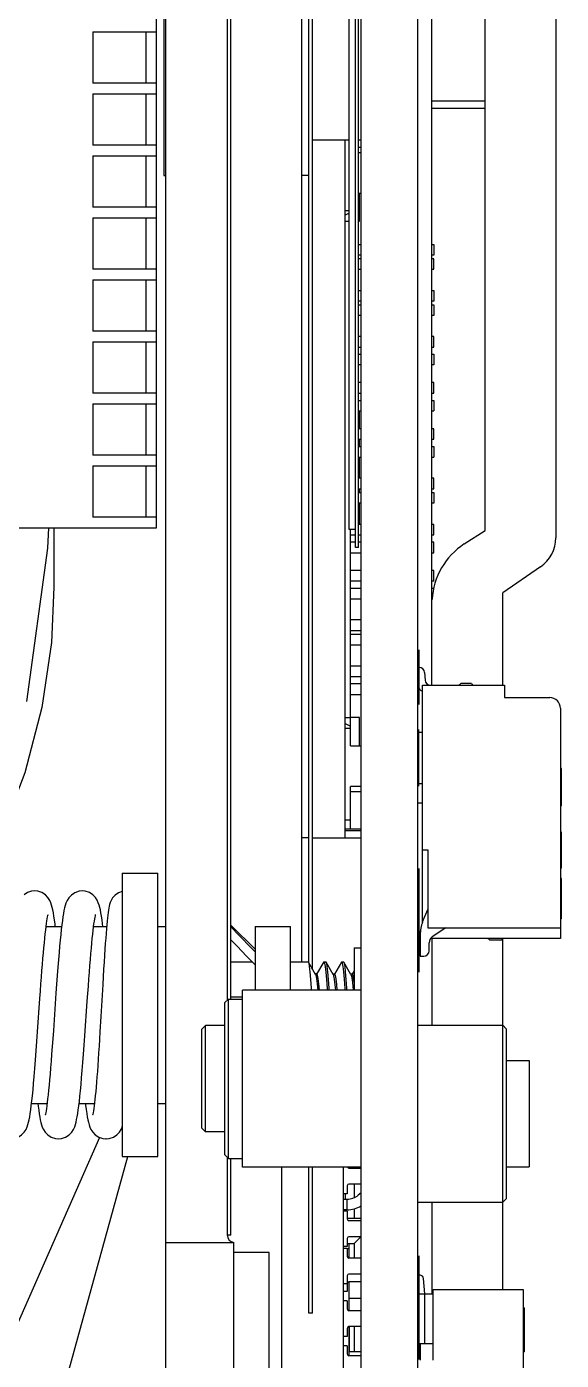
# Model space of a CAD drawing. Header units: millimetres. Extents: x 0 to 841, y 0 to 594.
# Drawn here: x 438.52 to 453.63, y 135.69 to 173.34 of the extents above; entities that cross this region are included whole.
import ezdxf

# ---------------------------------------------------------------- set-up
doc = ezdxf.new("R2010")
doc.units = ezdxf.units.MM
doc.header["$LTSCALE"] = 46.255
doc.layers.get('0').update_dxf_attribs({"linetype": 'CONTINUOUS'})
doc.layers.add('ASSEM_MEM', color=7, linetype='CONTINUOUS')

msp = doc.modelspace()

# ---------------------------------------------------------------- linework, layer by layer
at = {"color": 7, "linetype": 'CONTINUOUS'}
for p, q in [((442.446, 238.34), (442.446, 125.54)), ((442.196, 159.19), (442.196, 225.69)), ((444.196, 145.86), (444.196, 219.9)), ((444.296, 145.89), (444.296, 219.74)), ((446.296, 146.94), (446.296, 219.74)), ((442.396, 208.74), (442.396, 169.14)), ((446.496, 146.911), (446.496, 180.6)), ((446.596, 146.738), (446.596, 180.6)), ((440.398, 173.19), (442.196, 173.19)), ((440.398, 173.19), (440.398, 171.74)), ((441.896, 171.74), (441.896, 173.19)), ((442.196, 171.74), (440.398, 171.74)), ((440.398, 171.44), (442.196, 171.44)), ((440.398, 171.44), (440.398, 169.99)), ((441.896, 169.99), (441.896, 171.44)), ((442.196, 169.99), (440.398, 169.99)), ((440.398, 169.69), (442.196, 169.69)), ((440.398, 169.69), (440.398, 168.24)), ((441.896, 168.24), (441.896, 169.69)), ((442.396, 169.14), (442.446, 169.14)), ((446.496, 169.14), (446.296, 169.14)), ((442.196, 168.24), (440.398, 168.24)), ((440.398, 167.94), (442.196, 167.94)), ((440.398, 167.94), (440.398, 166.49)), ((441.896, 166.49), (441.896, 167.94)), ((442.196, 166.49), (440.398, 166.49)), ((440.398, 166.19), (442.196, 166.19)), ((440.398, 166.19), (440.398, 164.74)), ((441.896, 164.74), (441.896, 166.19)), ((442.196, 164.74), (440.398, 164.74)), ((440.398, 164.44), (442.196, 164.44)), ((440.398, 164.44), (440.398, 162.99)), ((441.896, 162.99), (441.896, 164.44)), ((442.196, 162.99), (440.398, 162.99)), ((440.398, 162.69), (442.196, 162.69)), ((440.398, 162.69), (440.398, 161.24)), ((441.896, 161.24), (441.896, 162.69)), ((442.196, 161.24), (440.398, 161.24)), ((440.398, 160.94), (442.196, 160.94)), ((440.398, 160.94), (440.398, 159.49)), ((441.896, 159.49), (441.896, 160.94)), ((442.196, 159.49), (440.398, 159.49)), ((409.646, 159.19), (442.196, 159.19)), ((439.137, 159.194), (439.112, 158.614)), ((439.296, 159.19), (439.296, 157.514)), ((439.112, 158.614), (438.524, 154.29)), ((441.226, 149.44), (442.226, 149.44)), ((441.226, 149.44), (441.226, 141.44)), ((442.226, 141.44), (442.226, 149.44)), ((444.976, 147.293), (444.296, 147.973)), ((439.074, 147.94), (439.512, 147.94)), ((440.416, 147.94), (440.783, 147.94)), ((442.226, 147.94), (442.446, 147.94)), ((444.976, 147.94), (445.976, 147.94)), ((444.976, 147.94), (444.976, 146.14)), ((445.976, 146.14), (445.976, 147.94)), ((444.296, 146.94), (444.894, 146.94)), ((445.976, 146.94), (446.476, 146.94)), ((446.476, 146.94), (446.483, 146.933)), ((446.686, 146.584), (446.483, 146.933)), ((446.726, 146.593), (446.926, 146.939)), ((446.926, 146.94), (446.908, 146.924)), ((446.926, 146.94), (446.976, 146.94)), ((446.926, 146.94), (446.943, 146.906)), ((446.976, 146.94), (446.983, 146.933)), ((447.185, 146.584), (446.983, 146.933)), ((447.419, 146.933), (447.222, 146.594)), ((447.418, 146.933), (447.426, 146.94)), ((447.426, 146.94), (447.476, 146.94)), ((447.426, 146.94), (447.443, 146.907)), ((447.476, 146.94), (447.483, 146.934)), ((447.685, 146.585), (447.482, 146.934)), ((446.721, 146.596), (446.679, 146.596)), ((446.681, 146.592), (446.726, 146.592)), ((446.721, 146.596), (446.726, 146.593)), ((447.226, 146.592), (447.181, 146.592)), ((447.726, 146.593), (447.68, 146.593)), ((447.776, 146.687), (447.722, 146.595)), ((440.673, 146.299), (440.621, 145.393)), ((444.626, 145.94), (444.296, 145.94)), ((438.663, 142.94), (439.101, 142.94)), ((440.005, 142.94), (440.439, 142.94)), ((442.226, 142.94), (442.446, 142.94)), ((440.581, 141.982), (430.689, 119.566)), ((440.769, 141.94), (440.765, 141.94)), ((440.773, 141.94), (440.769, 141.94)), ((435.825, 121.348), (441.384, 141.44)), ((441.226, 141.44), (442.226, 141.44)), ((444.196, 139.218), (444.196, 141.42)), ((444.296, 139.219), (444.296, 141.39)), ((446.496, 137.019), (446.496, 141.14)), ((446.596, 137.019), (446.596, 141.14)), ((442.446, 139.019), (444.376, 139.019)), ((444.296, 139.219), (444.196, 139.219)), ((444.376, 128.434), (444.376, 139.019)), ((445.376, 138.734), (444.376, 138.734)), ((445.376, 128.734), (445.376, 138.734)), ((446.596, 137.019), (446.496, 137.019))]:
    msp.add_line(p, q, dxfattribs=at)
for points in [[(439.296, 157.514), (439.225, 155.958), (438.954, 154.122), (438.469, 152.275), (437.849, 150.651)], [(438.752, 148.94), (438.665, 148.931), (438.552, 148.893), (438.453, 148.831)], [(439.334, 147.94), (439.327, 148), (439.311, 148.121), (439.296, 148.228), (439.28, 148.322), (439.265, 148.403), (439.248, 148.474), (439.23, 148.539), (439.208, 148.604), (439.176, 148.674), (439.127, 148.751), (439.054, 148.828), (438.954, 148.893), (438.839, 148.931), (438.752, 148.94)], [(440.094, 148.939), (440.004, 148.93), (439.889, 148.89), (439.79, 148.825), (439.716, 148.747), (439.667, 148.668), (439.635, 148.596), (439.613, 148.529), (439.595, 148.46), (439.578, 148.386), (439.563, 148.303), (439.548, 148.21), (439.533, 148.104), (439.518, 147.987), (439.502, 147.856), (439.487, 147.712), (439.471, 147.554), (439.456, 147.383), (439.44, 147.199), (439.423, 147), (439.406, 146.787), (439.389, 146.558), (439.371, 146.313), (439.352, 146.053), (439.278, 145.003)], [(440.676, 147.94), (440.668, 148.008), (440.653, 148.127), (440.638, 148.232), (440.622, 148.323), (440.607, 148.403), (440.59, 148.474), (440.572, 148.54), (440.549, 148.606), (440.517, 148.676), (440.468, 148.752), (440.395, 148.828), (440.296, 148.892), (440.181, 148.93), (440.094, 148.939)], [(441.226, 148.927), (441.119, 148.889), (441.024, 148.825), (440.954, 148.749), (440.909, 148.673), (440.883, 148.61), (440.866, 148.557), (440.854, 148.507), (440.844, 148.455), (440.834, 148.398), (440.825, 148.334), (440.815, 148.26), (440.806, 148.178), (440.797, 148.085), (440.787, 147.982), (440.777, 147.868), (440.767, 147.743), (440.757, 147.606), (440.746, 147.456), (440.735, 147.294), (440.723, 147.119), (440.711, 146.931), (440.699, 146.73), (440.686, 146.519), (440.673, 146.299)], [(438.833, 144.966), (438.899, 145.905), (438.914, 146.115), (438.929, 146.315), (438.943, 146.507), (438.957, 146.69), (438.971, 146.864), (438.984, 147.031), (438.998, 147.19), (439.011, 147.339), (439.024, 147.479), (439.037, 147.609), (439.049, 147.729), (439.062, 147.837), (439.074, 147.934), (439.085, 148.02), (439.096, 148.094), (439.106, 148.157), (439.116, 148.207), (439.124, 148.246), (439.13, 148.271), (439.131, 148.273)], [(440.236, 145.827), (440.252, 146.045), (440.267, 146.255), (440.282, 146.456), (440.296, 146.649), (440.31, 146.833), (440.325, 147.007), (440.338, 147.171), (440.352, 147.325), (440.365, 147.468), (440.378, 147.599), (440.391, 147.719), (440.403, 147.828), (440.415, 147.926), (440.426, 148.012), (440.437, 148.087), (440.447, 148.15), (440.457, 148.202), (440.465, 148.242), (440.472, 148.269), (440.472, 148.272)], [(444.296, 147.923), (444.542, 147.671), (444.866, 147.338), (444.976, 147.224)], [(444.976, 146.854), (444.739, 147.103), (444.471, 147.381), (444.296, 147.561)], [(446.483, 146.933), (446.493, 146.907), (446.509, 146.81), (446.526, 146.654), (446.542, 146.445), (446.559, 146.192), (446.562, 146.14)], [(446.908, 146.924), (446.765, 146.679), (446.717, 146.598)], [(446.943, 146.906), (446.96, 146.808), (446.977, 146.65), (446.993, 146.439), (447.01, 146.183), (447.012, 146.14)], [(446.983, 146.933), (446.993, 146.907), (447.009, 146.81), (447.026, 146.654), (447.042, 146.445), (447.059, 146.192), (447.062, 146.14)], [(447.443, 146.907), (447.459, 146.81), (447.476, 146.654), (447.493, 146.446), (447.509, 146.191), (447.512, 146.14)], [(447.483, 146.934), (447.493, 146.907), (447.509, 146.81), (447.526, 146.654), (447.542, 146.445), (447.559, 146.192), (447.562, 146.14)], [(446.686, 146.584), (446.695, 146.561), (446.713, 146.466), (446.732, 146.315), (446.749, 146.14)], [(446.799, 146.14), (446.782, 146.322), (446.763, 146.47), (446.744, 146.562), (446.726, 146.593)], [(447.185, 146.585), (447.198, 146.548), (447.216, 146.446), (447.235, 146.289), (447.248, 146.14)], [(447.299, 146.14), (447.284, 146.303), (447.265, 146.457), (447.246, 146.555), (447.226, 146.593)], [(447.685, 146.585), (447.7, 146.539), (447.719, 146.428), (447.737, 146.263), (447.748, 146.14)], [(447.776, 146.367), (447.768, 146.436), (447.75, 146.543), (447.731, 146.591), (447.726, 146.593)], [(439.423, 141.94), (439.508, 141.948), (439.624, 141.986), (439.725, 142.051), (439.8, 142.13), (439.849, 142.209), (439.881, 142.279), (439.903, 142.345), (439.921, 142.412), (439.937, 142.484), (439.953, 142.564), (439.968, 142.655), (439.982, 142.757), (439.997, 142.872), (440.013, 143), (440.028, 143.144), (440.044, 143.302), (440.06, 143.476), (440.077, 143.666), (440.094, 143.873), (440.112, 144.097), (440.13, 144.337), (440.149, 144.589), (440.167, 144.848), (440.236, 145.827)], [(440.621, 145.393), (440.595, 144.961), (440.582, 144.756), (440.57, 144.557), (440.558, 144.367), (440.545, 144.185), (440.533, 144.011), (440.521, 143.846), (440.51, 143.69), (440.498, 143.543), (440.486, 143.405), (440.475, 143.278), (440.464, 143.161), (440.452, 143.053), (440.442, 142.957), (440.431, 142.87), (440.421, 142.795), (440.411, 142.73), (440.401, 142.677), (440.393, 142.636), (440.387, 142.609), (440.386, 142.606)], [(438.081, 141.94), (438.168, 141.948), (438.284, 141.987), (438.383, 142.051), (438.457, 142.129), (438.506, 142.207), (438.538, 142.277), (438.56, 142.343), (438.578, 142.409), (438.595, 142.482), (438.61, 142.563), (438.625, 142.655), (438.641, 142.761), (438.656, 142.88), (438.672, 143.012), (438.688, 143.159), (438.704, 143.322), (438.72, 143.502), (438.738, 143.702), (438.756, 143.924), (438.775, 144.168), (438.795, 144.43), (438.814, 144.699), (438.833, 144.966)], [(439.278, 145.003), (439.261, 144.768), (439.245, 144.545), (439.23, 144.335), (439.214, 144.136), (439.199, 143.948), (439.185, 143.771), (439.17, 143.606), (439.156, 143.453), (439.143, 143.312), (439.13, 143.184), (439.117, 143.069), (439.105, 142.967), (439.093, 142.877), (439.082, 142.799), (439.071, 142.734), (439.062, 142.68), (439.053, 142.64), (439.046, 142.612), (439.046, 142.61)], [(438.841, 142.94), (438.849, 142.869), (438.865, 142.752), (438.88, 142.649), (438.895, 142.558), (438.91, 142.478), (438.927, 142.407), (438.945, 142.341), (438.967, 142.276), (438.999, 142.205), (439.048, 142.128), (439.121, 142.051), (439.22, 141.987), (439.335, 141.949), (439.423, 141.94)], [(440.183, 142.94), (440.189, 142.894), (440.205, 142.768), (440.221, 142.659), (440.236, 142.564), (440.252, 142.482), (440.268, 142.409), (440.286, 142.342), (440.309, 142.276), (440.341, 142.205), (440.39, 142.129), (440.463, 142.052), (440.562, 141.988), (440.677, 141.949), (440.765, 141.941)], [(440.769, 141.94), (440.86, 141.95), (440.978, 141.992), (441.076, 142.058), (441.145, 142.134), (441.192, 142.209), (441.222, 142.276), (441.226, 142.289)]]:
    msp.add_lwpolyline(points, dxfattribs=at)
msp.add_arc((444.396, 139.218), 0.2, 180, 264.2608, dxfattribs=at)
at = {"layer": 'ASSEM_MEM', "color": 7, "linetype": 'CONTINUOUS'}
for p, q in [((447.976, 79.79), (447.976, 249.79)), ((449.576, 79.79), (449.576, 249.79)), ((449.976, 154.75), (449.976, 228.449)), ((447.636, 159.14), (447.636, 219.74)), ((447.816, 158.64), (447.816, 219.349)), ((447.896, 158.64), (447.896, 219.29)), ((451.476, 159.117), (451.476, 218.758)), ((453.476, 218.963), (453.476, 158.911)), ((451.477, 171.24), (449.976, 171.24)), ((449.976, 171.04), (451.477, 171.04)), ((447.636, 170.14), (446.596, 170.14)), ((447.526, 150.44), (447.526, 170.14)), ((447.976, 170.14), (447.896, 170.14)), ((447.896, 169.94), (447.976, 169.94)), ((447.896, 169.79), (447.976, 169.79)), ((447.896, 168.64), (447.976, 168.64)), ((447.926, 167.845), (447.926, 168.64)), ((447.636, 168.14), (447.526, 168.14)), ((447.636, 168.07), (447.526, 168.015)), ((447.636, 167.84), (447.526, 167.84)), ((447.896, 167.845), (447.926, 167.845)), ((447.896, 167.19), (447.976, 167.19)), ((449.976, 167.19), (450.026, 167.19)), ((450.026, 167.19), (450.026, 166.89)), ((447.976, 166.89), (447.896, 166.89)), ((447.976, 166.79), (447.896, 166.79)), ((450.026, 166.89), (449.976, 166.89)), ((450.026, 166.79), (449.976, 166.79)), ((450.026, 166.49), (450.026, 166.79)), ((447.896, 166.49), (447.976, 166.49)), ((449.976, 166.49), (450.026, 166.49)), ((447.896, 165.89), (447.976, 165.89)), ((449.976, 165.89), (450.026, 165.89)), ((450.026, 165.89), (450.026, 165.59)), ((447.976, 165.59), (447.896, 165.59)), ((447.896, 165.49), (447.976, 165.49)), ((450.026, 165.59), (449.976, 165.59)), ((449.976, 165.49), (450.026, 165.49)), ((450.026, 165.49), (450.026, 165.19)), ((447.976, 165.19), (447.896, 165.19)), ((450.026, 165.19), (449.976, 165.19)), ((447.976, 164.59), (447.896, 164.59)), ((450.027, 164.59), (449.976, 164.59)), ((450.026, 164.29), (450.026, 164.59)), ((447.896, 164.29), (447.976, 164.29)), ((449.976, 164.29), (450.027, 164.29)), ((447.896, 164.09), (447.976, 164.09)), ((447.976, 163.79), (447.896, 163.79)), ((449.976, 164.09), (450.026, 164.09)), ((450.026, 163.79), (449.976, 163.79)), ((450.026, 164.09), (450.026, 163.79)), ((447.976, 163.29), (447.896, 163.29)), ((450.027, 163.29), (449.976, 163.29)), ((450.026, 162.99), (450.026, 163.29)), ((447.896, 162.99), (447.976, 162.99)), ((447.896, 162.79), (447.976, 162.79)), ((449.976, 162.99), (450.027, 162.99)), ((449.976, 162.79), (450.026, 162.79)), ((450.026, 162.79), (450.026, 162.49)), ((447.896, 162.49), (447.976, 162.49)), ((447.926, 161.99), (447.926, 162.49)), ((449.976, 162.49), (450.026, 162.49)), ((447.976, 161.99), (447.896, 161.99)), ((450.027, 161.99), (449.976, 161.99)), ((450.026, 161.69), (450.026, 161.99)), ((447.896, 161.69), (447.976, 161.69)), ((447.926, 161.49), (447.926, 161.69)), ((449.976, 161.69), (450.027, 161.69)), ((447.896, 161.49), (447.976, 161.49)), ((447.896, 161.19), (447.976, 161.19)), ((447.926, 160.59), (447.926, 161.19)), ((449.976, 161.49), (450.026, 161.49)), ((449.976, 161.19), (450.026, 161.19)), ((450.026, 161.49), (450.026, 161.19)), ((447.976, 160.59), (447.896, 160.59)), ((450.026, 160.59), (449.976, 160.59)), ((450.026, 160.29), (450.026, 160.59)), ((447.896, 160.29), (447.976, 160.29)), ((447.896, 160.19), (447.976, 160.19)), ((447.926, 160.19), (447.926, 160.29)), ((449.976, 160.29), (450.026, 160.29)), ((449.976, 160.19), (450.026, 160.19)), ((450.026, 160.19), (450.026, 159.89)), ((447.976, 159.89), (447.896, 159.89)), ((447.926, 159.29), (447.926, 159.89)), ((450.026, 159.89), (449.976, 159.89)), ((447.976, 159.29), (447.896, 159.29)), ((450.026, 159.29), (449.976, 159.29)), ((450.026, 158.99), (450.026, 159.29)), ((447.816, 159.14), (447.636, 159.14)), ((447.676, 153.04), (447.676, 159.14)), ((447.676, 158.99), (447.816, 158.99)), ((447.896, 158.99), (447.976, 158.99)), ((449.976, 158.99), (450.026, 158.99)), ((450.889, 158.737), (451.476, 159.117)), ((447.816, 158.79), (447.676, 158.79)), ((447.896, 158.64), (447.816, 158.64)), ((447.976, 158.79), (447.896, 158.79)), ((450.026, 158.79), (449.976, 158.79)), ((450.026, 158.49), (450.026, 158.79)), ((447.676, 158.49), (447.976, 158.49)), ((449.976, 158.49), (450.026, 158.49)), ((447.976, 157.99), (447.676, 157.99)), ((450.026, 157.99), (449.976, 157.99)), ((450.026, 157.69), (450.026, 157.99)), ((453.044, 158.088), (451.976, 157.352)), ((447.976, 157.69), (447.676, 157.69)), ((447.676, 157.49), (447.976, 157.49)), ((450.026, 157.69), (449.976, 157.69)), ((449.976, 157.49), (450.026, 157.49)), ((447.676, 157.19), (447.976, 157.19)), ((451.976, 154.75), (451.976, 157.352)), ((447.976, 156.59), (447.676, 156.59)), ((447.676, 156.29), (447.976, 156.29)), ((447.676, 156.19), (447.976, 156.19)), ((447.676, 155.89), (447.976, 155.89)), ((449.606, 155.75), (449.606, 154.2)), ((447.976, 155.29), (447.676, 155.29)), ((447.676, 154.99), (447.976, 154.99)), ((447.976, 154.79), (447.676, 154.79)), ((449.706, 154.75), (452.026, 154.75)), ((449.706, 148.054), (449.706, 154.75)), ((449.766, 155.11), (449.781, 154.889)), ((451.089, 154.8), (450.793, 154.8)), ((452.026, 154.75), (452.026, 154.4)), ((447.676, 154.49), (447.976, 154.49)), ((452.026, 154.4), (453.306, 154.4)), ((453.606, 154.1), (453.606, 147.6)), ((447.526, 153.84), (447.676, 153.84)), ((447.526, 153.665), (447.676, 153.59)), ((447.926, 153.835), (447.676, 153.835)), ((447.926, 153.04), (447.926, 153.835)), ((447.526, 153.54), (447.676, 153.54)), ((449.576, 153.425), (449.706, 153.425)), ((449.606, 151.9), (449.606, 153.5)), ((447.676, 153.04), (447.976, 153.04)), ((453.631, 152.4), (453.606, 152.4)), ((453.631, 151.341), (453.631, 152.4)), ((447.976, 151.89), (447.676, 151.89)), ((447.676, 150.69), (447.676, 151.89)), ((447.976, 151.74), (447.676, 151.74)), ((449.576, 151.975), (449.706, 151.975)), ((449.576, 151.425), (449.706, 151.425)), ((453.631, 151.341), (453.606, 151.341)), ((447.676, 150.94), (447.526, 150.94)), ((447.526, 150.69), (447.976, 150.69)), ((447.976, 150.64), (447.526, 150.64)), ((446.496, 150.44), (446.296, 150.44)), ((446.596, 150.44), (447.976, 150.44)), ((453.631, 150.6), (453.606, 150.6)), ((453.631, 150.483), (453.606, 150.483)), ((453.631, 149.587), (453.631, 150.6)), ((449.706, 150.1), (449.856, 150.1)), ((449.856, 150.1), (449.856, 147.9)), ((453.606, 149.867), (453.631, 149.867)), ((449.606, 149.575), (449.606, 146.65)), ((453.631, 149.587), (453.606, 149.587)), ((453.631, 149.295), (453.606, 149.295)), ((453.631, 148.15), (453.631, 149.295)), ((453.631, 148.827), (453.606, 148.827)), ((449.711, 148.07), (449.856, 148.414)), ((453.631, 148.665), (453.606, 148.665)), ((453.631, 148.485), (453.606, 148.485)), ((453.631, 148.15), (453.606, 148.15)), ((449.646, 147.698), (449.646, 147.1)), ((449.856, 147.9), (453.606, 147.9)), ((453.606, 147.6), (449.94, 147.6)), ((449.976, 147.6), (449.976, 145.15)), ((450.365, 147.9), (449.984, 147.641)), ((451.951, 147.6), (451.951, 147.55)), ((451.976, 137.69), (451.976, 147.6)), ((447.776, 147.339), (447.976, 147.339)), ((447.776, 147.339), (447.776, 146.14)), ((449.896, 147.25), (449.896, 147.475)), ((451.951, 147.55), (451.613, 147.55)), ((449.646, 147.1), (449.746, 147.1)), ((447.976, 146.14), (444.626, 146.14)), ((444.626, 141.14), (444.626, 146.14)), ((444.126, 145.79), (444.226, 145.89)), ((444.126, 141.49), (444.126, 145.79)), ((444.226, 145.89), (444.626, 145.89)), ((444.226, 141.39), (444.226, 145.89)), ((443.476, 145.04), (443.576, 145.14)), ((443.476, 142.24), (443.476, 145.04)), ((444.126, 145.14), (443.576, 145.14)), ((443.576, 142.14), (443.576, 145.14)), ((449.576, 145.15), (451.976, 145.15)), ((452.076, 145.05), (451.976, 145.15)), ((452.076, 145.05), (452.076, 140.25)), ((452.076, 144.15), (452.726, 144.15)), ((452.726, 144.15), (452.726, 141.15)), ((443.476, 142.24), (443.576, 142.14)), ((444.126, 142.14), (443.576, 142.14)), ((444.126, 141.49), (444.226, 141.39)), ((444.226, 141.39), (444.626, 141.39)), ((447.976, 141.14), (444.626, 141.14)), ((445.726, 141.14), (445.726, 128.234)), ((447.476, 125.04), (447.476, 141.14)), ((447.631, 141.115), (447.976, 141.115)), ((447.776, 141.14), (447.776, 141.115)), ((452.076, 141.15), (452.726, 141.15)), ((447.581, 140.615), (447.581, 140.39)), ((447.976, 140.665), (447.631, 140.665)), ((447.776, 140.665), (447.776, 140.281)), ((447.581, 140.39), (447.476, 140.39)), ((447.476, 140.24), (447.576, 140.24)), ((447.526, 140.39), (447.526, 140.246)), ((447.576, 139.94), (447.576, 140.24)), ((447.976, 140.421), (447.893, 140.353)), ((449.576, 140.15), (451.976, 140.15)), ((449.976, 140.15), (449.976, 140.149)), ((449.976, 140.149), (449.976, 137.563)), ((452.076, 140.25), (451.976, 140.15)), ((447.576, 139.94), (447.476, 139.94)), ((447.581, 139.905), (447.476, 139.905)), ((447.526, 139.905), (447.526, 139.94)), ((447.581, 139.905), (447.581, 139.68)), ((447.976, 139.69), (447.581, 139.69)), ((447.776, 139.968), (447.776, 139.69)), ((447.976, 139.63), (447.631, 139.63)), ((447.581, 139.13), (447.581, 138.905)), ((447.581, 138.99), (447.776, 138.99)), ((447.626, 138.99), (447.626, 138.575)), ((447.976, 139.18), (447.631, 139.18)), ((447.776, 138.99), (447.966, 139.18)), ((447.776, 138.99), (447.776, 138.575)), ((447.581, 138.905), (447.476, 138.905)), ((447.581, 138.85), (447.476, 138.85)), ((447.581, 138.85), (447.581, 138.625)), ((447.626, 138.84), (447.581, 138.84)), ((447.976, 138.575), (447.631, 138.575)), ((449.606, 138.64), (449.606, 135.715)), ((447.581, 137.85), (447.476, 137.85)), ((447.581, 138.075), (447.581, 137.635)), ((447.626, 137.91), (447.626, 137.09)), ((447.976, 138.125), (447.631, 138.125)), ((447.976, 137.91), (447.631, 137.91)), ((449.638, 138.09), (449.576, 138.09)), ((449.778, 137.565), (449.738, 137.999)), ((447.581, 137.635), (447.476, 137.635)), ((447.626, 137.44), (447.976, 137.44)), ((449.576, 137.565), (450.006, 137.565)), ((449.776, 136.165), (449.776, 137.565)), ((450.006, 137.69), (452.556, 137.69)), ((450.006, 135.69), (450.006, 137.69)), ((452.556, 137.69), (452.556, 131.19)), ((447.581, 137.365), (447.476, 137.365)), ((447.581, 137.365), (447.581, 137.14)), ((447.976, 137.09), (447.631, 137.09)), ((452.581, 137.173), (452.556, 137.173)), ((452.581, 137.173), (452.581, 135.934)), ((447.581, 136.365), (447.476, 136.365)), ((447.581, 136.59), (447.581, 136.365)), ((447.626, 136.64), (447.626, 135.82)), ((447.976, 136.64), (447.631, 136.64)), ((447.636, 136.64), (447.636, 135.94)), ((447.776, 136.64), (447.776, 135.94)), ((452.556, 136.48), (452.581, 136.48)), ((447.581, 136.095), (447.476, 136.095)), ((447.581, 136.095), (447.581, 135.87)), ((447.626, 135.94), (447.976, 135.94)), ((449.576, 136.165), (450.006, 136.165)), ((449.576, 135.94), (449.656, 135.94)), ((449.656, 135.69), (449.656, 136.165)), ((452.556, 135.934), (452.581, 135.934)), ((447.976, 135.82), (447.631, 135.82)), ((449.656, 135.82), (449.576, 135.82))]:
    msp.add_line(p, q, dxfattribs=at)
for centre, radius, start, end in [((452.476, 158.911), 1, 304.5971, 360), ((451.976, 157.058), 2, 122.9196, 176.9081), ((449.616, 155.1), 0.15, 4, 90), ((449.931, 154.9), 0.15, 184.0002, 270), ((450.681, 154.9), 0.15, 270, 318.1897), ((451.231, 154.85), 0.15, 199.4712, 221.8103), ((449.769, 154.77), 0.2, 193.3039, 251.7485), ((453.306, 154.1), 0.3, 360, 90), ((450.606, 147.722), 0.96, 158.7078, 181.4287), ((449.768, 147.65), 0.2, 125.6494, 165.4869), ((450.096, 147.475), 0.2, 124.1622, 180), ((451.501, 147.45), 0.15, 41.8103, 90), ((449.746, 147.25), 0.15, 270, 0), ((449.616, 147.35), 0.15, 270, 281.8806), ((447.631, 141.165), 0.05, 210.0117, 270), ((447.631, 140.615), 0.05, 90, 180), ((447.576, 140.74), 0.5, 270, 309.3334), ((447.576, 140.74), 0.8, 270, 300.173), ((447.631, 139.68), 0.05, 180, 270), ((447.631, 139.13), 0.05, 90, 180), ((447.631, 138.625), 0.05, 180, 270), ((447.631, 138.075), 0.05, 90, 180), ((447.631, 137.86), 0.05, 90, 180), ((449.638, 137.99), 0.1, 5.2619, 90), ((447.631, 137.14), 0.05, 180, 270), ((447.631, 136.59), 0.05, 90, 180), ((447.631, 135.87), 0.05, 180, 270)]:
    msp.add_arc(centre, radius, start, end, dxfattribs=at)

doc.saveas('drawing.dxf')
